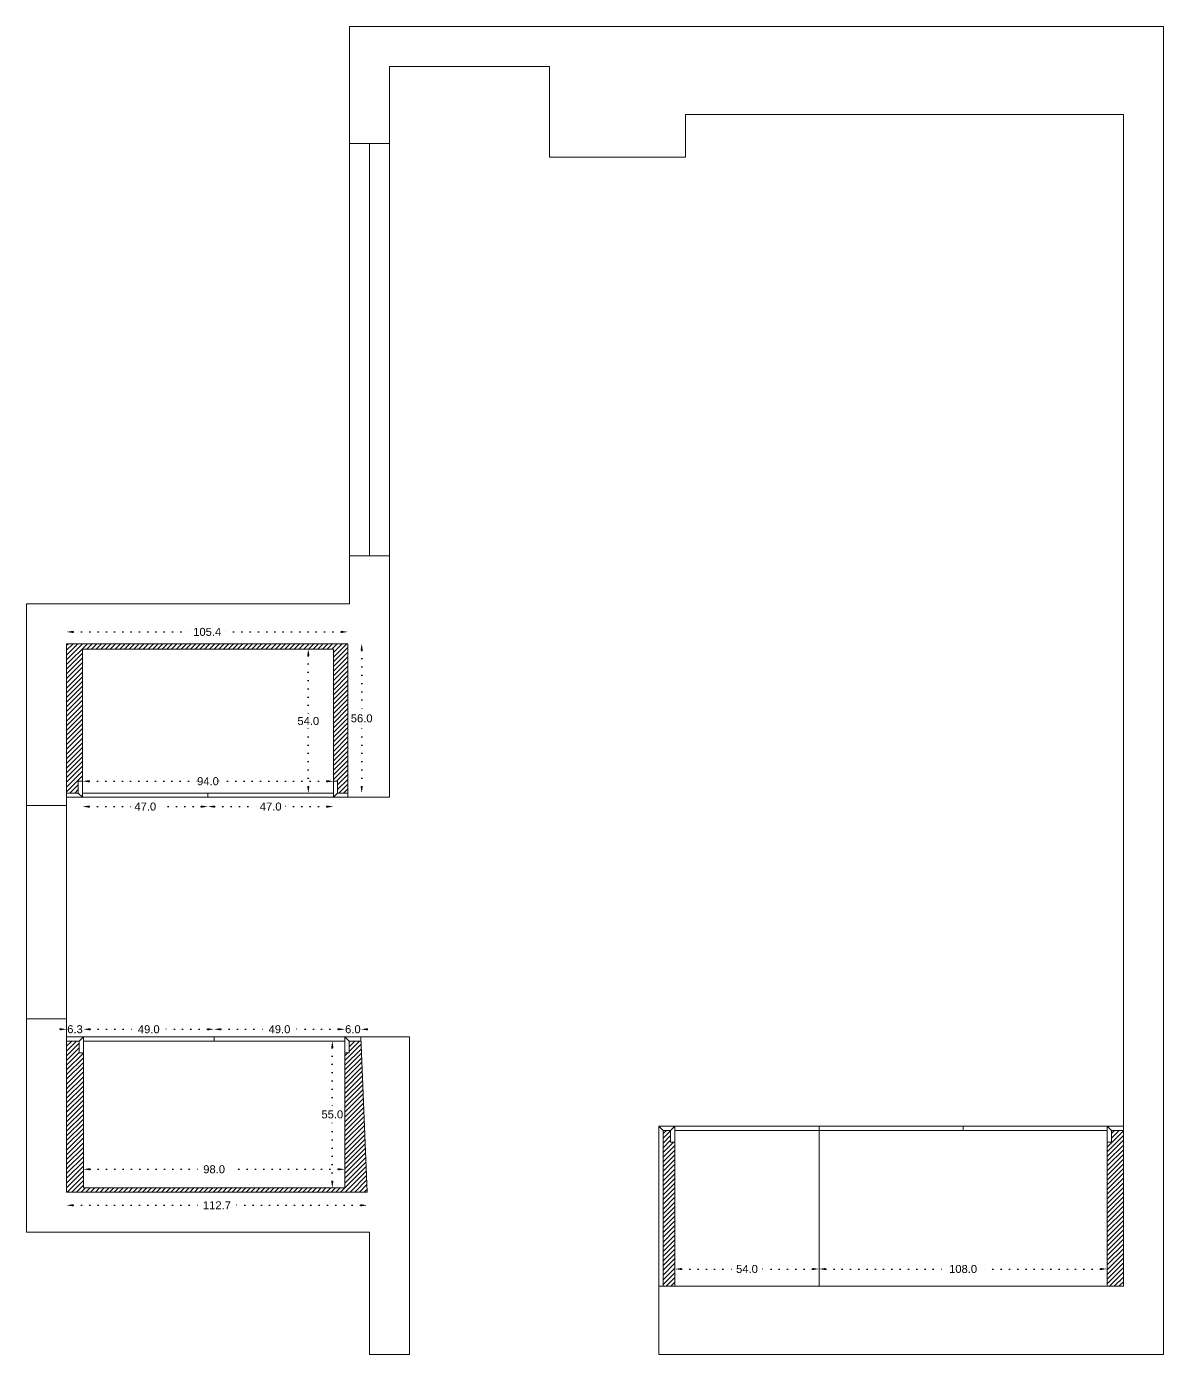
# Model space of a CAD drawing. Header units: centimetres. Extents: x 31 to 5445, y 74 to 2139.
# Drawn here: x 2733.4 to 3159.5, y 290.6 to 788.5 of the extents above; entities that cross this region are included whole.
import ezdxf

# ---------------------------------------------------------------- set-up
doc = ezdxf.new("R2010")
doc.units = ezdxf.units.CM
doc.header["$MEASUREMENT"] = 0
doc.linetypes.add('ACAD_ISO07W100', pattern=[3, 0, -3])
doc.styles.get("Standard").update_dxf_attribs({"font": 'arial.ttf'})
doc.dimstyles.get("Standard").update_dxf_attribs({"dimtxt": 3, "dimasz": 2.5, "dimexe": 0.18, "dimexo": 0.0625, "dimgap": 0.09, "dimtad": 0, "dimtih": 1, "dimtoh": 1, "dimdec": 1, "dimzin": 0, "dimdsep": 46, "dimtxsty": 'Standard', "dimcen": 0.09, "dimse1": 1, "dimse2": 1, "dimadec": 0, "dimazin": 0, "dimtfac": 1, "dimtdec": 1, "dimtofl": 0, "dimtmove": 0, "dimatfit": 3, "dimfxl": 1, "dimtolj": 1, "dimtzin": 0, "dimarcsym": 0})

# ---------------------------------------------------------------- blocks, each defined once
blk = doc.blocks.new('*D53')
at = {"color": 0, "linetype": 'ACAD_ISO07W100', "lineweight": -2, "transparency": 16777216}
for p, q in [((3032.94, 322.61), (3079.41, 322.61)), ((3135.9, 322.61), (3089.43, 322.61))]:
    blk.add_line(p, q, dxfattribs=at)
at = {"color": 0, "transparency": 16777216}
for points in [[(3032.94, 323.03), (3032.94, 322.2), (3030.44, 322.61)], [(3135.9, 323.03), (3135.9, 322.2), (3138.4, 322.61)]]:
    blk.add_solid(points, dxfattribs=at)
at = {"layer": 'Defpoints', "color": 0, "transparency": 16777216}
for p in [(3138.4, 322.61), (3030.44, 316.18), (3138.4, 316.18)]:
    blk.add_point(p, dxfattribs=at)
at = {"color": 0, "lineweight": 20, "transparency": 16777216, "insert": (3084.42, 322.61), "char_height": 3, "attachment_point": 5}
blk.add_mtext('\\A1;108.0', dxfattribs=at)
blk = doc.blocks.new('*D54')
at = {"color": 0, "linetype": 'ACAD_ISO07W100', "lineweight": -2, "transparency": 16777216}
for p, q in [((2978.9, 322.61), (2999.44, 322.61)), ((3027.94, 322.61), (3007.4, 322.61))]:
    blk.add_line(p, q, dxfattribs=at)
at = {"color": 0, "transparency": 16777216}
for points in [[(2978.9, 323.03), (2978.9, 322.2), (2976.4, 322.61)], [(3027.94, 323.03), (3027.94, 322.2), (3030.44, 322.61)]]:
    blk.add_solid(points, dxfattribs=at)
at = {"layer": 'Defpoints', "color": 0, "transparency": 16777216}
for p in [(3030.44, 322.61), (2976.4, 316.18), (3030.44, 316.18)]:
    blk.add_point(p, dxfattribs=at)
at = {"color": 0, "lineweight": 20, "transparency": 16777216, "insert": (3003.42, 322.61), "char_height": 3, "attachment_point": 5}
blk.add_mtext('\\A1;54.0', dxfattribs=at)
blk = doc.blocks.new('*D183')
at = {"color": 0, "linetype": 'ACAD_ISO07W100', "lineweight": -2, "transparency": 16777216}
for p, q in [((2756.9, 505.5), (2797.42, 505.5)), ((2845.9, 505.5), (2805.38, 505.5))]:
    blk.add_line(p, q, dxfattribs=at)
at = {"color": 0, "transparency": 16777216}
for points in [[(2756.9, 505.92), (2756.9, 505.08), (2754.4, 505.5)], [(2845.9, 505.92), (2845.9, 505.08), (2848.4, 505.5)]]:
    blk.add_solid(points, dxfattribs=at)
at = {"layer": 'Defpoints', "color": 0, "transparency": 16777216}
for p in [(2848.4, 505.5), (2754.4, 501.08), (2848.4, 501.08)]:
    blk.add_point(p, dxfattribs=at)
at = {"color": 0, "lineweight": 20, "transparency": 16777216, "insert": (2801.4, 505.5), "char_height": 3, "attachment_point": 5}
blk.add_mtext('\\A1;94.0', dxfattribs=at)
blk = doc.blocks.new('*D184')
at = {"color": 0, "linetype": 'ACAD_ISO07W100', "lineweight": -2, "transparency": 16777216}
for p, q in [((2750.9, 561.5), (2796.1, 561.5)), ((2851.3, 561.5), (2806.11, 561.5))]:
    blk.add_line(p, q, dxfattribs=at)
at = {"color": 0, "transparency": 16777216}
for points in [[(2750.9, 561.92), (2750.9, 561.08), (2748.4, 561.5)], [(2851.3, 561.92), (2851.3, 561.08), (2853.8, 561.5)]]:
    blk.add_solid(points, dxfattribs=at)
at = {"layer": 'Defpoints', "color": 0, "transparency": 16777216}
for p in [(2853.8, 561.5), (2748.4, 557.08), (2853.8, 557.08)]:
    blk.add_point(p, dxfattribs=at)
at = {"color": 0, "lineweight": 20, "transparency": 16777216, "insert": (2801.1, 561.5), "char_height": 3, "attachment_point": 5}
blk.add_mtext('\\A1;105.4', dxfattribs=at)
blk = doc.blocks.new('*D185')
at = {"color": 0, "linetype": 'ACAD_ISO07W100', "lineweight": -2, "transparency": 16777216}
for p, q in [((2859, 554.58), (2859, 530.7)), ((2859, 503.58), (2859, 527.46))]:
    blk.add_line(p, q, dxfattribs=at)
at = {"color": 0, "transparency": 16777216}
for points in [[(2858.58, 554.58), (2859.42, 554.58), (2859, 557.08)], [(2858.58, 503.58), (2859.42, 503.58), (2859, 501.08)]]:
    blk.add_solid(points, dxfattribs=at)
at = {"layer": 'Defpoints', "color": 0, "transparency": 16777216}
for p in [(2853.8, 557.08), (2859, 557.08), (2853.8, 501.08)]:
    blk.add_point(p, dxfattribs=at)
at = {"color": 0, "lineweight": 20, "transparency": 16777216, "insert": (2859, 529.08), "char_height": 3, "attachment_point": 5}
blk.add_mtext('\\A1;56.0', dxfattribs=at)
blk = doc.blocks.new('*D186')
at = {"color": 0, "linetype": 'ACAD_ISO07W100', "lineweight": -2, "transparency": 16777216}
for p, q in [((2839, 552.58), (2839, 529.7)), ((2839, 503.58), (2839, 526.46))]:
    blk.add_line(p, q, dxfattribs=at)
at = {"color": 0, "transparency": 16777216}
for points in [[(2838.58, 552.58), (2839.42, 552.58), (2839, 555.08)], [(2838.58, 503.58), (2839.42, 503.58), (2839, 501.08)]]:
    blk.add_solid(points, dxfattribs=at)
at = {"layer": 'Defpoints', "color": 0, "transparency": 16777216}
for p in [(2839, 555.08), (2848.4, 555.08), (2848.4, 501.08)]:
    blk.add_point(p, dxfattribs=at)
at = {"color": 0, "lineweight": 20, "transparency": 16777216, "insert": (2839, 528.08), "char_height": 3, "attachment_point": 5}
blk.add_mtext('\\A1;54.0', dxfattribs=at)
blk = doc.blocks.new('*D187')
at = {"color": 0, "linetype": 'ACAD_ISO07W100', "lineweight": -2, "transparency": 16777216}
for p, q in [((2756.9, 496), (2773.86, 496)), ((2798.9, 496), (2781.95, 496))]:
    blk.add_line(p, q, dxfattribs=at)
at = {"color": 0, "transparency": 16777216}
for points in [[(2756.9, 496.42), (2756.9, 495.58), (2754.4, 496)], [(2798.9, 496.42), (2798.9, 495.58), (2801.4, 496)]]:
    blk.add_solid(points, dxfattribs=at)
at = {"layer": 'Defpoints', "color": 0, "transparency": 16777216}
for p in [(2754.4, 499.48), (2801.4, 499.48), (2801.4, 496)]:
    blk.add_point(p, dxfattribs=at)
at = {"color": 0, "lineweight": 20, "transparency": 16777216, "insert": (2777.9, 496), "char_height": 3, "attachment_point": 5}
blk.add_mtext('\\A1;47.0', dxfattribs=at)
blk = doc.blocks.new('*D188')
at = {"color": 0, "linetype": 'ACAD_ISO07W100', "lineweight": -2, "transparency": 16777216}
for p, q in [((2803.9, 496), (2820.86, 496)), ((2845.9, 496), (2828.95, 496))]:
    blk.add_line(p, q, dxfattribs=at)
at = {"color": 0, "transparency": 16777216}
for points in [[(2803.9, 496.42), (2803.9, 495.58), (2801.4, 496)], [(2845.9, 496.42), (2845.9, 495.58), (2848.4, 496)]]:
    blk.add_solid(points, dxfattribs=at)
at = {"layer": 'Defpoints', "color": 0, "transparency": 16777216}
for p in [(2801.4, 499.48), (2848.4, 499.48), (2848.4, 496)]:
    blk.add_point(p, dxfattribs=at)
at = {"color": 0, "lineweight": 20, "transparency": 16777216, "insert": (2824.9, 496), "char_height": 3, "attachment_point": 5}
blk.add_mtext('\\A1;47.0', dxfattribs=at)
blk = doc.blocks.new('*D241')
at = {"color": 0, "linetype": 'ACAD_ISO07W100', "lineweight": -2, "transparency": 16777216}
for p, q in [((2750.9, 346.5), (2799.74, 346.5)), ((2858.6, 346.5), (2809.76, 346.5))]:
    blk.add_line(p, q, dxfattribs=at)
at = {"color": 0, "transparency": 16777216}
for points in [[(2750.9, 346.92), (2750.9, 346.08), (2748.4, 346.5)], [(2858.6, 346.92), (2858.6, 346.08), (2861.1, 346.5)]]:
    blk.add_solid(points, dxfattribs=at)
at = {"layer": 'Defpoints', "color": 0, "transparency": 16777216}
for p in [(2748.4, 351.48), (2861.1, 351.48), (2861.1, 346.5)]:
    blk.add_point(p, dxfattribs=at)
at = {"color": 0, "lineweight": 20, "transparency": 16777216, "insert": (2804.75, 346.5), "char_height": 3, "attachment_point": 5}
blk.add_mtext('\\A1;112.7', dxfattribs=at)
blk = doc.blocks.new('*D242')
at = {"color": 0, "linetype": 'ACAD_ISO07W100', "lineweight": -2, "transparency": 16777216}
for p, q in [((2757.2, 360), (2799.72, 360)), ((2850.2, 360), (2807.68, 360))]:
    blk.add_line(p, q, dxfattribs=at)
at = {"color": 0, "transparency": 16777216}
for points in [[(2757.2, 360.42), (2757.2, 359.58), (2754.7, 360)], [(2850.2, 360.42), (2850.2, 359.58), (2852.7, 360)]]:
    blk.add_solid(points, dxfattribs=at)
at = {"layer": 'Defpoints', "color": 0, "transparency": 16777216}
for p in [(2754.7, 409.68), (2852.7, 409.68), (2852.7, 360)]:
    blk.add_point(p, dxfattribs=at)
at = {"color": 0, "lineweight": 20, "transparency": 16777216, "insert": (2803.7, 360), "char_height": 3, "attachment_point": 5}
blk.add_mtext('\\A1;98.0', dxfattribs=at)
blk = doc.blocks.new('*D243')
at = {"color": 0, "linetype": 'ACAD_ISO07W100', "lineweight": -2, "transparency": 16777216}
for p, q in [((2848, 405.58), (2848, 382.2)), ((2848, 355.58), (2848, 378.96))]:
    blk.add_line(p, q, dxfattribs=at)
at = {"color": 0, "transparency": 16777216}
for points in [[(2847.58, 405.58), (2848.42, 405.58), (2848, 408.08)], [(2847.58, 355.58), (2848.42, 355.58), (2848, 353.08)]]:
    blk.add_solid(points, dxfattribs=at)
at = {"layer": 'Defpoints', "color": 0, "transparency": 16777216}
for p in [(2852.7, 408.08), (2848, 353.08), (2852.7, 353.08)]:
    blk.add_point(p, dxfattribs=at)
at = {"color": 0, "lineweight": 20, "transparency": 16777216, "insert": (2848, 380.58), "char_height": 3, "attachment_point": 5}
blk.add_mtext('\\A1;55.0', dxfattribs=at)
blk = doc.blocks.new('*D244')
at = {"color": 0, "linetype": 'ACAD_ISO07W100', "lineweight": -2, "transparency": 16777216}
for p, q in [((2745.9, 412.5), (2743.4, 412.5)), ((2757.2, 412.5), (2759.7, 412.5))]:
    blk.add_line(p, q, dxfattribs=at)
at = {"color": 0, "transparency": 16777216}
for points in [[(2745.9, 412.92), (2745.9, 412.08), (2748.4, 412.5)], [(2757.2, 412.92), (2757.2, 412.08), (2754.7, 412.5)]]:
    blk.add_solid(points, dxfattribs=at)
at = {"layer": 'Defpoints', "color": 0, "transparency": 16777216}
for p in [(2748.4, 416.38), (2754.7, 412.5), (2754.7, 409.68)]:
    blk.add_point(p, dxfattribs=at)
at = {"color": 0, "lineweight": 20, "transparency": 16777216, "insert": (2751.55, 412.5), "char_height": 3, "attachment_point": 5}
blk.add_mtext('\\A1;6.3', dxfattribs=at)
blk = doc.blocks.new('*D245')
at = {"color": 0, "linetype": 'ACAD_ISO07W100', "lineweight": -2, "transparency": 16777216}
for p, q in [((2757.2, 412.5), (2775.16, 412.5)), ((2801.2, 412.5), (2783.25, 412.5))]:
    blk.add_line(p, q, dxfattribs=at)
at = {"color": 0, "transparency": 16777216}
for points in [[(2757.2, 412.92), (2757.2, 412.08), (2754.7, 412.5)], [(2801.2, 412.92), (2801.2, 412.08), (2803.7, 412.5)]]:
    blk.add_solid(points, dxfattribs=at)
at = {"layer": 'Defpoints', "color": 0, "transparency": 16777216}
for p in [(2754.7, 412.5), (2754.7, 409.68), (2803.7, 409.68)]:
    blk.add_point(p, dxfattribs=at)
at = {"color": 0, "lineweight": 20, "transparency": 16777216, "insert": (2779.2, 412.5), "char_height": 3, "attachment_point": 5}
blk.add_mtext('\\A1;49.0', dxfattribs=at)
blk = doc.blocks.new('*D246')
at = {"color": 0, "linetype": 'ACAD_ISO07W100', "lineweight": -2, "transparency": 16777216}
for p, q in [((2806.2, 412.5), (2824.16, 412.5)), ((2850.2, 412.5), (2832.25, 412.5))]:
    blk.add_line(p, q, dxfattribs=at)
at = {"color": 0, "transparency": 16777216}
for points in [[(2806.2, 412.92), (2806.2, 412.08), (2803.7, 412.5)], [(2850.2, 412.92), (2850.2, 412.08), (2852.7, 412.5)]]:
    blk.add_solid(points, dxfattribs=at)
at = {"layer": 'Defpoints', "color": 0, "transparency": 16777216}
for p in [(2803.7, 412.5), (2803.7, 409.68), (2852.7, 409.68)]:
    blk.add_point(p, dxfattribs=at)
at = {"color": 0, "lineweight": 20, "transparency": 16777216, "insert": (2828.2, 412.5), "char_height": 3, "attachment_point": 5}
blk.add_mtext('\\A1;49.0', dxfattribs=at)
blk = doc.blocks.new('*D247')
at = {"color": 0, "linetype": 'ACAD_ISO07W100', "lineweight": -2, "transparency": 16777216}
for p, q in [((2850.2, 412.5), (2847.7, 412.5)), ((2861.2, 412.5), (2863.7, 412.5))]:
    blk.add_line(p, q, dxfattribs=at)
at = {"color": 0, "transparency": 16777216}
for points in [[(2850.2, 412.92), (2850.2, 412.08), (2852.7, 412.5)], [(2861.2, 412.92), (2861.2, 412.08), (2858.7, 412.5)]]:
    blk.add_solid(points, dxfattribs=at)
at = {"layer": 'Defpoints', "color": 0, "transparency": 16777216}
for p in [(2852.7, 409.68), (2858.7, 412.5), (2858.7, 409.68)]:
    blk.add_point(p, dxfattribs=at)
at = {"color": 0, "lineweight": 20, "transparency": 16777216, "insert": (2855.7, 412.5), "char_height": 3, "attachment_point": 5}
blk.add_mtext('\\A1;6.0', dxfattribs=at)

msp = doc.modelspace()

# ---------------------------------------------------------------- hatches: boundary and pattern name
at = {"lineweight": 20}
h = msp.add_hatch(dxfattribs=at)
h.set_pattern_fill('ANSI31', color=256, scale=10)
h.paths.add_polyline_path([(2754.4, 555.08), (2848.4, 555.08), (2848.4, 505.48), (2850, 505.48), (2850, 501.08), (2853.8, 501.08), (2853.8, 557.08), (2748.4, 557.08), (2748.4, 501.08), (2752.8, 501.08), (2752.8, 505.48), (2754.4, 505.48)])
h = msp.add_hatch(dxfattribs=at)
h.set_pattern_fill('ANSI31', color=256, scale=10)
h.paths.add_polyline_path([(2754.7, 403.68), (2753.1, 403.68), (2753.1, 408.08), (2748.4, 408.08), (2748.4, 351.48), (2861.1, 351.48), (2858.77, 408.08), (2854.3, 408.08), (2854.3, 403.68), (2852.7, 403.68), (2852.7, 353.08), (2754.7, 353.08)])
h = msp.add_hatch(dxfattribs=at)
h.set_pattern_fill('ANSI31', color=256, scale=10)
h.paths.add_polyline_path([(2976.4, 370.18), (2974.8, 370.18), (2974.8, 374.58), (2972, 374.58), (2972, 316.18), (2976.4, 316.18)])
h.paths.add_polyline_path([(3144.5, 374.58), (3140, 374.58), (3140, 370.18), (3138.4, 370.18), (3138.4, 316.18), (3144.5, 316.18)])

# ---------------------------------------------------------------- linework, layer by layer
for p, q in [((3159.5, 788.48), (2854.4, 788.48)), ((2854.4, 788.48), (2854.4, 572.08)), ((3159.5, 290.58), (3159.5, 788.48)), ((2929.4, 773.48), (2869.4, 773.48)), ((2869.4, 773.48), (2869.4, 499.48)), ((2869.4, 773.48), (2869.4, 744.68)), ((2929.4, 739.48), (2929.4, 773.48)), ((3144.5, 755.48), (2980.4, 755.48)), ((2980.4, 755.48), (2980.4, 739.48)), ((3144.5, 316.18), (3144.5, 755.48)), ((2869.4, 744.68), (2854.4, 744.68)), ((2854.4, 744.68), (2854.4, 589.98)), ((2861.9, 744.68), (2861.9, 589.98)), ((2980.4, 739.48), (2929.4, 739.48)), ((2854.4, 589.98), (2869.4, 589.98)), ((2854.4, 572.08), (2733.4, 572.08)), ((2733.4, 572.08), (2733.4, 336.48)), ((2853.8, 557.08), (2748.4, 557.08)), ((2748.4, 557.08), (2748.4, 496.38)), ((2754.4, 555.08), (2754.4, 499.48)), ((2848.4, 555.08), (2754.4, 555.08)), ((2848.4, 499.48), (2848.4, 555.08)), ((2853.8, 499.48), (2853.8, 557.08)), ((2752.8, 505.48), (2752.8, 501.08)), ((2754.4, 505.48), (2752.8, 505.48)), ((2850, 505.48), (2848.4, 505.48)), ((2850, 501.08), (2850, 505.48)), ((2752.8, 501.08), (2748.4, 501.08)), ((2853.8, 499.48), (2748.4, 499.48)), ((2752.8, 501.08), (2754.4, 499.48)), ((2848.4, 501.08), (2754.4, 501.08)), ((2801.4, 501.08), (2801.4, 499.48)), ((2850, 501.08), (2848.4, 499.48)), ((2853.8, 501.08), (2850, 501.08)), ((2869.4, 499.48), (2853.8, 499.48)), ((2748.4, 496.38), (2733.4, 496.38)), ((2748.4, 496.38), (2748.4, 416.38)), ((2748.4, 416.38), (2733.4, 416.38)), ((2748.4, 416.38), (2748.4, 351.48)), ((2858.7, 409.68), (2748.4, 409.68)), ((2753.1, 408.08), (2754.7, 409.68)), ((2754.7, 409.68), (2754.7, 353.08)), ((2803.7, 409.68), (2803.7, 408.08)), ((2852.7, 409.68), (2852.7, 353.08)), ((2854.3, 408.08), (2852.7, 409.68)), ((2861.1, 351.48), (2858.7, 409.68)), ((2858.7, 409.68), (2876.9, 409.68)), ((2858.7, 409.68), (2858.7, 408.08)), ((2876.9, 409.68), (2876.9, 290.58)), ((2753.1, 408.08), (2748.4, 408.08)), ((2753.1, 408.08), (2753.1, 403.68)), ((2754.7, 403.68), (2753.1, 403.68)), ((2852.7, 408.08), (2754.7, 408.08)), ((2854.3, 403.68), (2852.7, 403.68)), ((2858.7, 408.08), (2854.3, 408.08)), ((2854.3, 408.08), (2854.3, 403.68)), ((2970.4, 376.18), (3144.5, 376.18)), ((2970.4, 316.18), (2970.4, 376.18)), ((2972, 374.58), (2970.4, 376.18)), ((2972, 374.58), (2974.8, 374.58)), ((2972, 316.18), (2972, 374.58)), ((2974.8, 374.58), (2976.4, 376.18)), ((2974.8, 370.18), (2974.8, 374.58)), ((2976.4, 316.18), (2976.4, 376.18)), ((2976.4, 374.58), (3138.4, 374.58)), ((3030.44, 374.58), (3030.44, 376.18)), ((3030.44, 374.58), (3030.44, 316.18)), ((3084.47, 374.58), (3084.47, 376.18)), ((3138.4, 316.18), (3138.4, 376.18)), ((3140, 374.58), (3138.4, 376.18)), ((3140, 370.18), (3140, 374.58)), ((3140, 374.58), (3144.4, 374.58)), ((2974.8, 370.18), (2976.4, 370.18)), ((3138.4, 370.18), (3140, 370.18)), ((2748.4, 351.48), (2861.1, 351.48)), ((2754.7, 353.08), (2852.7, 353.08)), ((2733.4, 336.48), (2861.9, 336.48)), ((2861.9, 336.48), (2861.9, 290.58)), ((2970.4, 316.18), (3144.5, 316.18)), ((2970.4, 316.18), (2970.4, 290.58)), ((2861.9, 290.58), (2876.9, 290.58)), ((2970.4, 290.58), (3159.5, 290.58))]:
    msp.add_line(p, q, dxfattribs=at)
for p in [(3030.44, 374.58), (3084.47, 374.58)]:
    msp.add_point(p, dxfattribs=at)

# ---------------------------------------------------------------- dimensions: what is measured, and where the dimension line sits
for base, p1, p2, picture, middle in [((2853.8, 561.5), (2748.4, 557.08), (2853.8, 557.08), '*D184', (2801.1, 561.5)), ((2852.7, 360), (2754.7, 409.68), (2852.7, 409.68), '*D242', (2803.7, 360))]:
    dim = msp.add_linear_dim(base=base, p1=p1, p2=p2, dimstyle='Standard', dxfattribs=at)
    dim.commit()
    dim.dimension.update_dxf_attribs({"geometry": picture, "text_midpoint": middle, "dimtype": 160})
for base, p1, p2, picture, middle in [((2839, 555.08), (2848.4, 501.08), (2848.4, 555.08), '*D186', (2839, 528.08)), ((2859, 557.08), (2853.8, 501.08), (2853.8, 557.08), '*D185', (2859, 529.08)), ((2848, 353.08), (2852.7, 408.08), (2852.7, 353.08), '*D243', (2848, 380.58))]:
    dim = msp.add_linear_dim(base=base, p1=p1, p2=p2, angle=90, dimstyle='Standard', dxfattribs=at)
    dim.commit()
    dim.dimension.update_dxf_attribs({"geometry": picture, "text_midpoint": middle})
for base, p1, p2, picture, middle in [((2848.4, 505.5), (2754.4, 501.08), (2848.4, 501.08), '*D183', (2801.4, 505.5)), ((2801.4, 496), (2754.4, 499.48), (2801.4, 499.48), '*D187', (2777.9, 496)), ((2848.4, 496), (2801.4, 499.48), (2848.4, 499.48), '*D188', (2824.9, 496)), ((2754.7, 412.5), (2748.4, 416.38), (2754.7, 409.68), '*D244', (2751.55, 412.5)), ((2754.7, 412.5), (2803.7, 409.68), (2754.7, 409.68), '*D245', (2779.2, 412.5)), ((2803.7, 412.5), (2852.7, 409.68), (2803.7, 409.68), '*D246', (2828.2, 412.5)), ((2858.7, 412.5), (2852.7, 409.68), (2858.7, 409.68), '*D247', (2855.7, 412.5)), ((2861.1, 346.5), (2748.4, 351.48), (2861.1, 351.48), '*D241', (2804.75, 346.5)), ((3030.44, 322.61), (2976.4, 316.18), (3030.44, 316.18), '*D54', (3003.42, 322.61)), ((3138.4, 322.61), (3030.44, 316.18), (3138.4, 316.18), '*D53', (3084.42, 322.61))]:
    dim = msp.add_linear_dim(base=base, p1=p1, p2=p2, dimstyle='Standard', dxfattribs=at)
    dim.commit()
    dim.dimension.update_dxf_attribs({"geometry": picture, "text_midpoint": middle})

doc.saveas('drawing.dxf')
